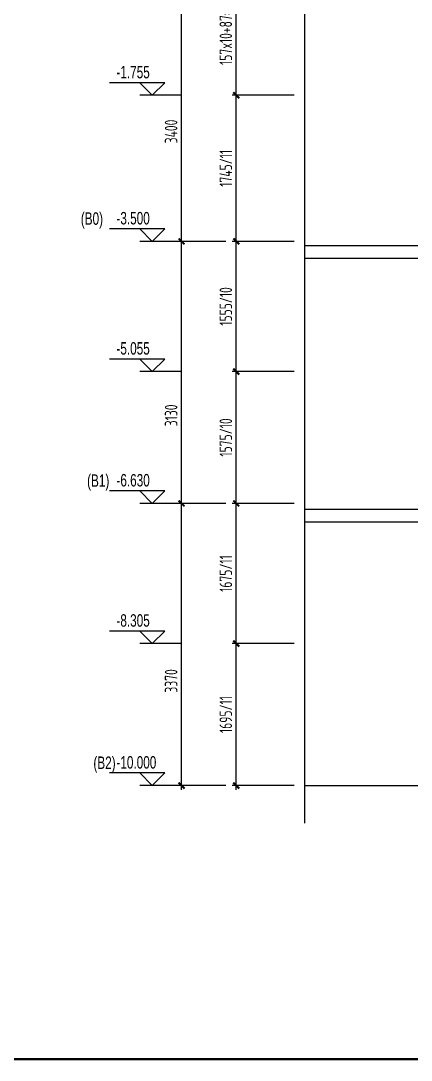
# Model space of a CAD drawing. Extents: x 20383 to 83436, y 6754 to 118707.
# Drawn here: x 61001 to 65661, y 89493 to 101909 of the extents above; entities that cross this region are included whole.
import ezdxf

# ---------------------------------------------------------------- set-up
doc = ezdxf.new("R2010")
doc.units = 0
doc.header["$LTSCALE"] = 1000
doc.header["$MEASUREMENT"] = 0
doc.layers.get('0').update_dxf_attribs({"linetype": 'CONTINUOUS'})
doc.layers.get('Defpoints').update_dxf_attribs({"color": 167, "linetype": 'CONTINUOUS'})
for name, color, linetype in [('A_STR-砼墙', 51, 'CONTINUOUS'), ('DIM', 3, 'CONTINUOUS'), ('PUB_TEXT', 7, 'CONTINUOUS'), ('s-dim', 3, 'CONTINUOUS'), ('s-thin', 3, 'CONTINUOUS')]:
    doc.layers.add(name, color=color, linetype=linetype)
doc.styles.add('_TCH_DIM', font='ros.shx', dxfattribs={"width": 0.8, "bigfont": 'jd.shx'})
doc.styles.add('TSSD_Dimension', font='tssdeng.shx', dxfattribs={"width": 0.7, "bigfont": 'TSSDCHN.SHX'})
doc.dimstyles.new('TSSD_50_50', dxfattribs={"dimtxt": 150, "dimasz": 50, "dimexe": 50, "dimexo": 125, "dimgap": 50, "dimtad": 1, "dimdec": 0, "dimzin": 0, "dimdsep": 46, "dimtxsty": 'TSSD_Dimension', "dimblk": 'ARCHTICK', "dimblk1": 'ARCHTICK', "dimblk2": 'ARCHTICK', "dimcen": 0, "dimdle": 50, "dimclrt": 7, "dimadec": 0, "dimazin": 0, "dimtfac": 1, "dimtdec": 0, "dimtix": 1, "dimtmove": 2, "dimatfit": 3, "dimfxl": 1, "dimtolj": 1, "dimtzin": 0, "dimarcsym": 0})

# ---------------------------------------------------------------- blocks, each defined once
blk = doc.blocks.new('_ArchTick')
at = {"color": 0, "const_width": 0.5}
blk.add_lwpolyline([(-0.71, -0.71), (0.71, 0.71)], dxfattribs=at)
blk = doc.blocks.new('*D12')
at = {"layer": 'Defpoints', "color": 0, "transparency": 16777216}
for p in [(63573, 94469), (64389, 94469), (64389, 92774)]:
    blk.add_point(p, dxfattribs=at)
at = {"layer": 's-dim', "color": 0, "lineweight": -2, "transparency": 16777216}
for p, q in [((63573, 92724), (63573, 94519)), ((64264, 94469), (63523, 94469)), ((64264, 92774), (63523, 92774))]:
    blk.add_line(p, q, dxfattribs=at)
at = {"layer": 's-dim', "color": 0, "lineweight": -2, "transparency": 16777216, "xscale": 50, "yscale": 50, "zscale": 50}
for p, rotation in [((63573, 94469), 90), ((63573, 92774), 270)]:
    blk.add_blockref('_ArchTick', p, dxfattribs=dict(at, rotation=rotation))
at = {"layer": 's-dim', "color": 7, "transparency": 16777216, "insert": (63448, 93622), "char_height": 150, "attachment_point": 5, "rotation": 90, "style": 'TSSD_Dimension'}
blk.add_mtext('\\A1;1695/11', dxfattribs=at)
blk = doc.blocks.new('*D13')
at = {"layer": 'Defpoints', "color": 0, "transparency": 16777216}
for p in [(63573, 96144), (64389, 96144), (64389, 94469)]:
    blk.add_point(p, dxfattribs=at)
at = {"layer": 's-dim', "color": 0, "lineweight": -2, "transparency": 16777216}
for p, q in [((64264, 96144), (63523, 96144)), ((63573, 94419), (63573, 96194)), ((64264, 94469), (63523, 94469))]:
    blk.add_line(p, q, dxfattribs=at)
at = {"layer": 's-dim', "color": 0, "lineweight": -2, "transparency": 16777216, "xscale": 50, "yscale": 50, "zscale": 50}
for p, rotation in [((63573, 96144), 90), ((63573, 94469), 270)]:
    blk.add_blockref('_ArchTick', p, dxfattribs=dict(at, rotation=rotation))
at = {"layer": 's-dim', "color": 7, "transparency": 16777216, "insert": (63448, 95307), "char_height": 150, "attachment_point": 5, "rotation": 90, "style": 'TSSD_Dimension'}
blk.add_mtext('\\A1;1675/11', dxfattribs=at)
blk = doc.blocks.new('*D14')
at = {"layer": 'Defpoints', "color": 0, "transparency": 16777216}
for p in [(63573, 97719), (64389, 97719), (64389, 96144)]:
    blk.add_point(p, dxfattribs=at)
at = {"layer": 's-dim', "color": 0, "lineweight": -2, "transparency": 16777216}
for p, q in [((64264, 97719), (63523, 97719)), ((63573, 96094), (63573, 97769)), ((64264, 96144), (63523, 96144))]:
    blk.add_line(p, q, dxfattribs=at)
at = {"layer": 's-dim', "color": 0, "lineweight": -2, "transparency": 16777216, "xscale": 50, "yscale": 50, "zscale": 50}
for p, rotation in [((63573, 97719), 90), ((63573, 96144), 270)]:
    blk.add_blockref('_ArchTick', p, dxfattribs=dict(at, rotation=rotation))
at = {"layer": 's-dim', "color": 7, "transparency": 16777216, "insert": (63448, 96932), "char_height": 150, "attachment_point": 5, "rotation": 90, "style": 'TSSD_Dimension'}
blk.add_mtext('\\A1;1575/10', dxfattribs=at)
blk = doc.blocks.new('*D15')
at = {"layer": 'Defpoints', "color": 0, "transparency": 16777216}
for p in [(63573, 99274), (64389, 99274), (64389, 97719)]:
    blk.add_point(p, dxfattribs=at)
at = {"layer": 's-dim', "color": 0, "lineweight": -2, "transparency": 16777216}
for p, q in [((64264, 99274), (63523, 99274)), ((63573, 97669), (63573, 99324)), ((64264, 97719), (63523, 97719))]:
    blk.add_line(p, q, dxfattribs=at)
at = {"layer": 's-dim', "color": 0, "lineweight": -2, "transparency": 16777216, "xscale": 50, "yscale": 50, "zscale": 50}
for p, rotation in [((63573, 99274), 90), ((63573, 97719), 270)]:
    blk.add_blockref('_ArchTick', p, dxfattribs=dict(at, rotation=rotation))
at = {"layer": 's-dim', "color": 7, "transparency": 16777216, "insert": (63448, 98497), "char_height": 150, "attachment_point": 5, "rotation": 90, "style": 'TSSD_Dimension'}
blk.add_mtext('\\A1;1555/10', dxfattribs=at)
blk = doc.blocks.new('*D16')
at = {"layer": 'Defpoints', "color": 0, "transparency": 16777216}
for p in [(63573, 101019), (64389, 101019), (64389, 99274)]:
    blk.add_point(p, dxfattribs=at)
at = {"layer": 's-dim', "color": 0, "lineweight": -2, "transparency": 16777216}
for p, q in [((63573, 99224), (63573, 101069)), ((64264, 101019), (63523, 101019)), ((64264, 99274), (63523, 99274))]:
    blk.add_line(p, q, dxfattribs=at)
at = {"layer": 's-dim', "color": 0, "lineweight": -2, "transparency": 16777216, "xscale": 50, "yscale": 50, "zscale": 50}
for p, rotation in [((63573, 101019), 90), ((63573, 99274), 270)]:
    blk.add_blockref('_ArchTick', p, dxfattribs=dict(at, rotation=rotation))
at = {"layer": 's-dim', "color": 7, "transparency": 16777216, "insert": (63448, 100147), "char_height": 150, "attachment_point": 5, "rotation": 90, "style": 'TSSD_Dimension'}
blk.add_mtext('\\A1;1745/11', dxfattribs=at)
blk = doc.blocks.new('*D17')
at = {"layer": 'Defpoints', "color": 0, "transparency": 16777216}
for p in [(63573, 102674), (64389, 102674), (64389, 101019)]:
    blk.add_point(p, dxfattribs=at)
at = {"layer": 's-dim', "color": 0, "lineweight": -2, "transparency": 16777216}
for p, q in [((63573, 100969), (63573, 102724)), ((64264, 102674), (63523, 102674)), ((64264, 101019), (63523, 101019))]:
    blk.add_line(p, q, dxfattribs=at)
at = {"layer": 's-dim', "color": 0, "lineweight": -2, "transparency": 16777216, "xscale": 50, "yscale": 50, "zscale": 50}
for p, rotation in [((63573, 102674), 90), ((63573, 101019), 270)]:
    blk.add_blockref('_ArchTick', p, dxfattribs=dict(at, rotation=rotation))
at = {"layer": 's-dim', "color": 7, "transparency": 16777216, "insert": (63448, 101847), "char_height": 150, "attachment_point": 5, "rotation": 90, "style": 'TSSD_Dimension'}
blk.add_mtext('\\A1;157x10+87=1655', dxfattribs=at)
blk = doc.blocks.new('*D21')
at = {"layer": 'Defpoints', "color": 0, "transparency": 16777216}
for p in [(62920, 96144), (63573, 96144), (63573, 92774)]:
    blk.add_point(p, dxfattribs=at)
at = {"layer": 's-dim', "color": 0, "lineweight": -2, "transparency": 16777216}
for p, q in [((63448, 96144), (62870, 96144)), ((62920, 92724), (62920, 96194)), ((63448, 92774), (62870, 92774))]:
    blk.add_line(p, q, dxfattribs=at)
at = {"layer": 's-dim', "color": 0, "lineweight": -2, "transparency": 16777216, "xscale": 50, "yscale": 50, "zscale": 50}
for p, rotation in [((62920, 96144), 90), ((62920, 92774), 270)]:
    blk.add_blockref('_ArchTick', p, dxfattribs=dict(at, rotation=rotation))
at = {"layer": 's-dim', "color": 7, "transparency": 16777216, "insert": (62795, 94024), "char_height": 150, "attachment_point": 5, "rotation": 90, "style": 'TSSD_Dimension'}
blk.add_mtext('\\A1;3370', dxfattribs=at)
blk = doc.blocks.new('*D22')
at = {"layer": 'Defpoints', "color": 0, "transparency": 16777216}
for p in [(62920, 99274), (63573, 99274), (63573, 96144)]:
    blk.add_point(p, dxfattribs=at)
at = {"layer": 's-dim', "color": 0, "lineweight": -2, "transparency": 16777216}
for p, q in [((63448, 99274), (62870, 99274)), ((62920, 96094), (62920, 99324)), ((63448, 96144), (62870, 96144))]:
    blk.add_line(p, q, dxfattribs=at)
at = {"layer": 's-dim', "color": 0, "lineweight": -2, "transparency": 16777216, "xscale": 50, "yscale": 50, "zscale": 50}
for p, rotation in [((62920, 99274), 90), ((62920, 96144), 270)]:
    blk.add_blockref('_ArchTick', p, dxfattribs=dict(at, rotation=rotation))
at = {"layer": 's-dim', "color": 7, "transparency": 16777216, "insert": (62795, 97196), "char_height": 150, "attachment_point": 5, "rotation": 90, "style": 'TSSD_Dimension'}
blk.add_mtext('\\A1;3130', dxfattribs=at)
blk = doc.blocks.new('*D23')
at = {"layer": 'Defpoints', "color": 0, "transparency": 16777216}
for p in [(62920, 102674), (63573, 102674), (63573, 99274)]:
    blk.add_point(p, dxfattribs=at)
at = {"layer": 's-dim', "color": 0, "lineweight": -2, "transparency": 16777216}
for p, q in [((62920, 99224), (62920, 102724)), ((63448, 102674), (62870, 102674)), ((63448, 99274), (62870, 99274))]:
    blk.add_line(p, q, dxfattribs=at)
at = {"layer": 's-dim', "color": 0, "lineweight": -2, "transparency": 16777216, "xscale": 50, "yscale": 50, "zscale": 50}
for p, rotation in [((62920, 102674), 90), ((62920, 99274), 270)]:
    blk.add_blockref('_ArchTick', p, dxfattribs=dict(at, rotation=rotation))
at = {"layer": 's-dim', "color": 7, "transparency": 16777216, "insert": (62795, 100587), "char_height": 150, "attachment_point": 5, "rotation": 90, "style": 'TSSD_Dimension'}
blk.add_mtext('\\A1;3400', dxfattribs=at)

msp = doc.modelspace()

# ---------------------------------------------------------------- linework, layer by layer
at = {"const_width": 25}
msp.add_lwpolyline([(79684.4, 118205.7), (21634.4, 118205.7), (21634.4, 89505.7), (79684.4, 89505.7)], close=True, dxfattribs=at)
at = {"layer": 'A_STR-砼墙'}
for p, q in [((64388.6, 99224.1), (65788.6, 99224.1)), ((64388.6, 99224.1), (64388.6, 99074.1)), ((64388.6, 99074.1), (65788.6, 99074.1)), ((64388.6, 96074.1), (65788.6, 96074.1)), ((64388.6, 96074.1), (64388.6, 95924.1)), ((64388.6, 95924.1), (65788.6, 95924.1)), ((64388.6, 92774.1), (66488.6, 92774.1)), ((64388.6, 92774.1), (64388.6, 92624.1))]:
    msp.add_line(p, q, dxfattribs=at)
at = {"layer": 'DIM'}
for p, q in [((62720.4, 101169.1), (62060.8, 101169.1)), ((62570.4, 101019.1), (62420.4, 101169.1)), ((62570.4, 101019.1), (62720.4, 101169.1)), ((62920.4, 101019.1), (62420.4, 101019.1)), ((62720.4, 99424.1), (62060.8, 99424.1)), ((62570.4, 99274.1), (62420.4, 99424.1)), ((62570.4, 99274.1), (62720.4, 99424.1)), ((62920.4, 99274.1), (62420.4, 99274.1)), ((62720.4, 97869.1), (62060.8, 97869.1)), ((62570.4, 97719.1), (62420.4, 97869.1)), ((62570.4, 97719.1), (62720.4, 97869.1)), ((62920.4, 97719.1), (62420.4, 97719.1)), ((62720.4, 96294.1), (62060.8, 96294.1)), ((62570.4, 96144.1), (62420.4, 96294.1)), ((62570.4, 96144.1), (62720.4, 96294.1)), ((62920.4, 96144.1), (62420.4, 96144.1)), ((62720.4, 94619.1), (62060.8, 94619.1)), ((62570.4, 94469.1), (62420.4, 94619.1)), ((62570.4, 94469.1), (62720.4, 94619.1)), ((62920.4, 94469.1), (62420.4, 94469.1)), ((62720.4, 92924.1), (62060.8, 92924.1)), ((62570.4, 92774.1), (62420.4, 92924.1)), ((62570.4, 92774.1), (62720.4, 92924.1)), ((62920.4, 92774.1), (62420.4, 92774.1))]:
    msp.add_line(p, q, dxfattribs=at)
at = {"layer": 's-thin'}
msp.add_lwpolyline([(64388.6, 114355), (64388.6, 102555.4), (64493.6, 102517.1), (64283.6, 102480.1), (64388.6, 102442.9), (64388.6, 92324.1)], dxfattribs=at)

# ---------------------------------------------------------------- texts
at = {"layer": 'PUB_TEXT', "style": '_TCH_DIM', "width": 0.705882}
for s, p in [('-1.755', (62142.3, 101221.6)), ('(B0)', (61717.2, 99472.3)), ('-3.500', (62142.3, 99476.6)), ('-5.055', (62142.3, 97921.6)), ('(B1)', (61792.3, 96342.3)), ('-6.630', (62142.3, 96346.6)), ('-8.305', (62142.3, 94671.6)), ('(B2)', (61867.5, 92972.3)), ('-10.000', (62142.3, 92976.6))]:
    msp.add_text(s, height=148.75, dxfattribs=at).set_placement(p)

# ---------------------------------------------------------------- dimensions: what is measured, and where the dimension line sits
at = {"layer": 's-dim'}
for base, p1, p2, picture, middle in [((62920.4, 102674.1), (63572.9, 99274.1), (63572.9, 102674.1), '*D23', (62795.4, 100586.8)), ((62920.4, 99274.1), (63572.9, 96144.1), (63572.9, 99274.1), '*D22', (62795.4, 97195.7)), ((62920.4, 96144.1), (63572.9, 92774.1), (63572.9, 96144.1), '*D21', (62795.4, 94024))]:
    dim = msp.add_linear_dim(base=base, p1=p1, p2=p2, angle=90, dimstyle='TSSD_50_50', dxfattribs=at)
    dim.commit()
    dim.dimension.update_dxf_attribs({"geometry": picture, "text_midpoint": middle, "dimtype": 160})
for base, p1, p2, text, picture, middle in [((63572.9, 102674.1), (64388.6, 101019.1), (64388.6, 102674.1), '157x10+87=1655', '*D17', (63447.9, 101846.6)), ((63572.9, 101019.1), (64388.6, 99274.1), (64388.6, 101019.1), '1745/11', '*D16', (63447.9, 100146.6)), ((63572.9, 99274.1), (64388.6, 97719.1), (64388.6, 99274.1), '1555/10', '*D15', (63447.9, 98496.6)), ((63572.9, 97719.1), (64388.6, 96144.1), (64388.6, 97719.1), '1575/10', '*D14', (63447.9, 96931.6)), ((63572.9, 96144.1), (64388.6, 94469.1), (64388.6, 96144.1), '1675/11', '*D13', (63447.9, 95306.6)), ((63572.9, 94469.1), (64388.6, 92774.1), (64388.6, 94469.1), '1695/11', '*D12', (63447.9, 93621.6))]:
    dim = msp.add_linear_dim(base=base, p1=p1, p2=p2, angle=90, text=text, dimstyle='TSSD_50_50', dxfattribs=at)
    dim.commit()
    dim.dimension.update_dxf_attribs({"geometry": picture, "text_midpoint": middle})

doc.saveas('drawing.dxf')
